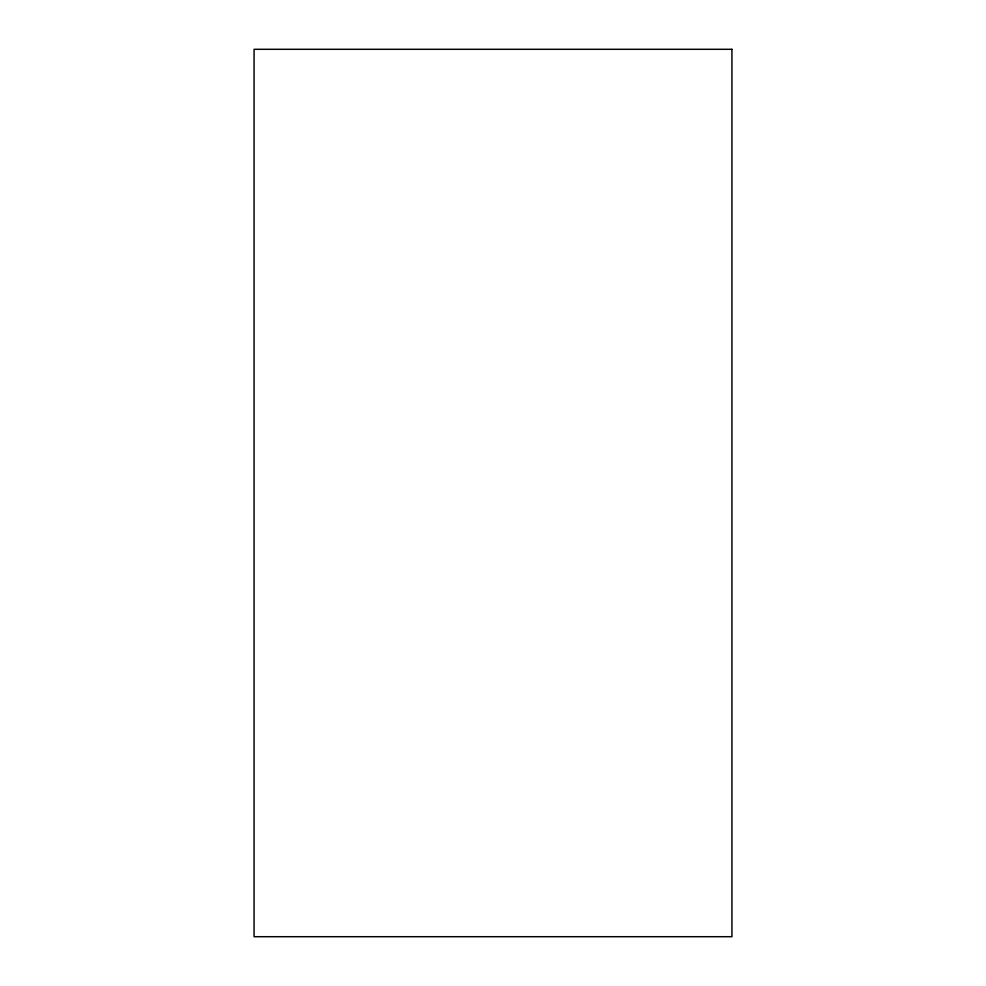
<?xml version="1.0" encoding="UTF-8"?>
<svg xmlns="http://www.w3.org/2000/svg" width="986" height="986" viewBox="0 0 986 986"><rect width="100%" height="100%" fill="white"/><g stroke="black" fill="none" stroke-linecap="round" stroke-linejoin="round"><path stroke-width="1.48" d="M731.932 49.3L254.068 49.3L254.068 936.7L731.932 936.7L731.932 49.3"/></g></svg>
